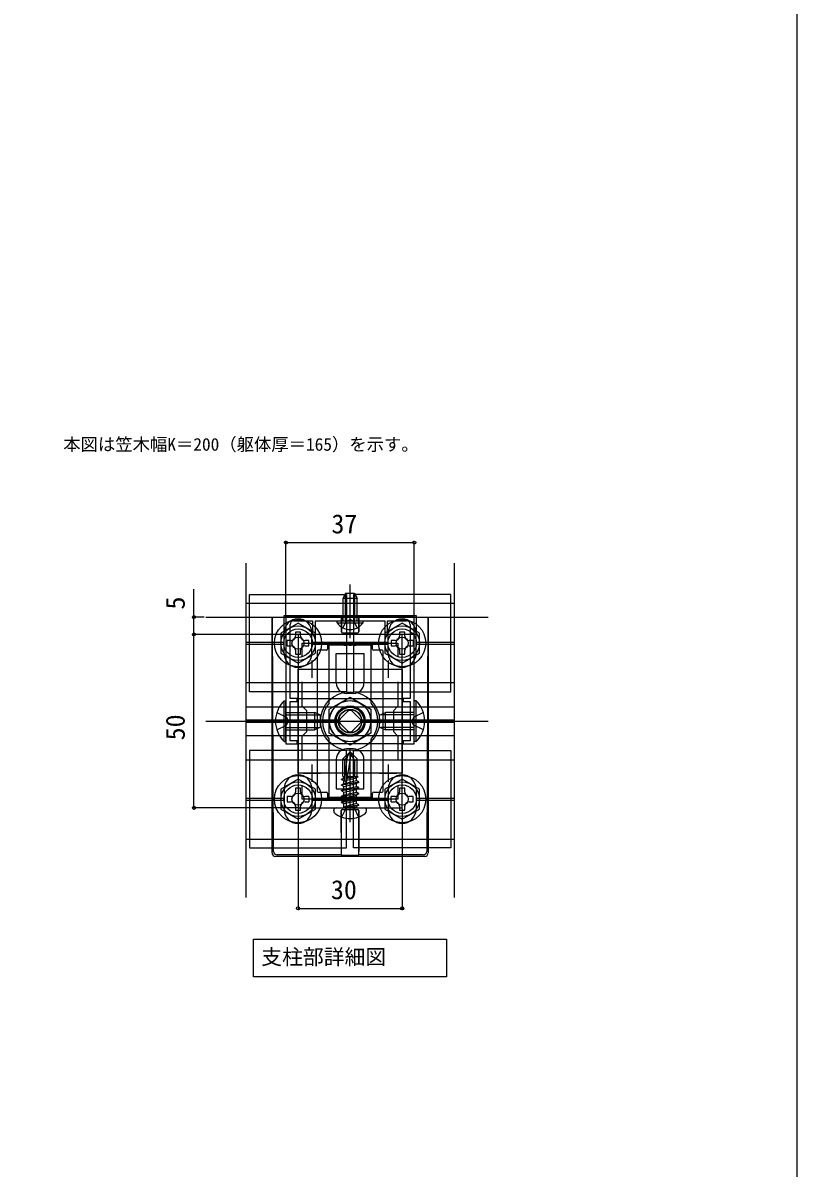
# Model space of a CAD drawing. Units: millimetres, scale not verified, with parts at other scales. Extents: x -875 to 875, y -1300 to 1294.
# Drawn here: x 429 to 875, y 6 to 666 of the extents above; entities that cross this region are included whole.
import ezdxf
from ezdxf.enums import TextEntityAlignment as Align

# ---------------------------------------------------------------- set-up
doc = ezdxf.new("R2010")
doc.units = ezdxf.units.MM
doc.header["$LTSCALE"] = 8
for name, color, linetype in [('0-1_USER1', 3, 'Continuous'), ('0-2_YKK_11', 7, 'Continuous'), ('0-4_YKK_12', 2, 'Continuous'), ('0-5_YKK_13', 4, 'Continuous'), ('0-6_YKK_D', 6, 'Continuous'), ('0-7_YKK_ZWAK', 7, 'Continuous'), ('0-8_YSS_K', 3, 'Continuous')]:
    doc.layers.add(name, color=color, linetype=linetype)
doc.styles.add('ＭＳ ゴシック', font='')
doc.styles.get('ＭＳ ゴシック').set_extended_font_data('MS Gothic')

msp = doc.modelspace()

# ---------------------------------------------------------------- linework, layer by layer
at = {"layer": '0-1_USER1'}
msp.add_lwpolyline([(561.698, 123.923), (561.698, 137.923), (673.006, 137.923), (673.006, 116.041), (561.698, 116.041)], close=True, dxfattribs=at)
at = {"layer": '0-2_YKK_11'}
for p, q in [((595.352, 298.612), (595.352, 288.612)), ((639.352, 298.612), (639.352, 288.612)), ((590.352, 293.612), (600.352, 293.612)), ((634.352, 293.612), (644.352, 293.612)), ((595.352, 238.612), (595.352, 228.612)), ((639.352, 238.612), (639.352, 228.612)), ((590.352, 233.612), (600.352, 233.612)), ((634.352, 233.612), (644.352, 233.612))]:
    msp.add_line(p, q, dxfattribs=at)
for points in [[(654.352, 323.612), (580.352, 323.612), (580.352, 250.612), (586.752, 250.612), (586.752, 252.212), (582.752, 252.212), (582.752, 262.696), (582.512, 263.062), (582.512, 264.162), (582.752, 264.529), (582.752, 275.012), (586.752, 275.012), (586.752, 276.612), (582.752, 276.612), (582.752, 319.412)], [(584.752, 321.412), (595.752, 321.412), (595.752, 313.612), (597.352, 313.612), (597.352, 321.412), (616.436, 321.412), (616.802, 321.652), (617.902, 321.652), (618.269, 321.412), (637.352, 321.412), (637.352, 313.612), (638.952, 313.612), (638.952, 321.412), (649.952, 321.412)], [(651.952, 319.412), (651.952, 276.612), (647.952, 276.612), (647.952, 275.012), (651.952, 275.012), (651.952, 264.529), (652.192, 264.162), (652.192, 263.062), (651.952, 262.696), (651.952, 252.212), (647.952, 252.212), (647.952, 250.612), (654.352, 250.612), (654.352, 323.612)], [(589.752, 300.879), (589.752, 308.612), (644.952, 308.612), (644.952, 300.879)], [(589.752, 240.879), (589.752, 255.012), (592.352, 257.612), (592.352, 269.612), (589.752, 272.212), (589.752, 286.346)], [(644.952, 286.346), (644.952, 272.212), (642.352, 269.612), (642.352, 257.612), (644.952, 255.012), (644.952, 240.879)], [(644.952, 226.346), (644.952, 218.612), (589.752, 218.612), (589.752, 226.346)]]:
    msp.add_lwpolyline(points, dxfattribs=at)
msp.add_lwpolyline([(587.352, 313.612), (587.352, 213.612), (647.352, 213.612), (647.352, 313.612)], close=True, dxfattribs=at)
for centre, start, end in [((584.752, 319.412), 90.00001, 179.99999), ((649.952, 319.412), 0.00001, 89.99999)]:
    msp.add_arc(centre, 2, start, end, dxfattribs=at)
at = {"layer": '0-4_YKK_12'}
msp.add_line((534.238, 323.612), (697.016, 323.612), dxfattribs=at)
msp.add_circle((617.352, 263.612), 12, dxfattribs=at)
at = {"layer": '0-5_YKK_13'}
for p, q in [((557.352, 161.982), (557.352, 354.672)), ((677.352, 354.672), (677.352, 161.982)), ((614.752, 337.412), (613.352, 334.612)), ((614.661, 321.412), (614.661, 337.229)), ((614.752, 337.412), (619.952, 337.412)), ((617.352, 311.412), (617.352, 342.412)), ((619.952, 337.412), (621.352, 334.612)), ((620.044, 321.412), (620.044, 337.229)), ((557.352, 331.612), (677.352, 331.612)), ((621.352, 321.412), (621.352, 334.612)), ((572.352, 187.61), (572.352, 323.612)), ((573.22, 188.485), (572.603, 323.612)), ((609.852, 320.394), (609.852, 321.412)), ((609.852, 321.412), (624.852, 321.412)), ((612.3, 323.612), (612.3, 315.177)), ((612.335, 315.213), (612.344, 323.612)), ((622.369, 315.213), (622.361, 323.612)), ((622.405, 323.612), (622.405, 315.177)), ((662.101, 323.612), (661.484, 188.485)), ((662.352, 323.612), (662.352, 187.61)), ((579.352, 302.612), (579.352, 314.612)), ((588.852, 314.912), (585.852, 314.912)), ((585.852, 314.912), (585.852, 312.612)), ((588.852, 312.612), (588.852, 314.912)), ((595.352, 302.612), (595.352, 314.612)), ((612.9, 314.577), (621.805, 314.577)), ((612.935, 314.612), (621.77, 314.612)), ((639.352, 302.612), (639.352, 314.612)), ((648.852, 314.912), (645.852, 314.912)), ((645.852, 314.912), (645.852, 312.612)), ((648.852, 312.612), (648.852, 314.912)), ((655.352, 302.612), (655.352, 314.612)), ((557.352, 309.212), (579.352, 309.212)), ((557.352, 308.012), (579.352, 308.012)), ((583.352, 310.112), (581.052, 310.112)), ((581.052, 307.112), (581.052, 310.112)), ((581.052, 307.112), (583.352, 307.112)), ((585.852, 304.612), (585.852, 302.312)), ((588.852, 302.312), (588.852, 304.612)), ((591.352, 307.112), (593.652, 307.112)), ((595.352, 309.212), (639.352, 309.212)), ((595.352, 308.012), (639.352, 308.012)), ((598.352, 304.012), (598.352, 223.212)), ((603.752, 304.612), (598.952, 304.612)), ((604.352, 308.012), (604.352, 305.212)), ((629.752, 308.612), (604.952, 308.612)), ((630.352, 305.212), (630.352, 308.012)), ((635.752, 304.612), (630.952, 304.612)), ((636.352, 223.212), (636.352, 304.012)), ((643.352, 310.112), (641.052, 310.112)), ((645.852, 304.612), (645.852, 302.312)), ((648.852, 302.312), (648.852, 304.612)), ((653.652, 310.112), (651.352, 310.112)), ((651.352, 307.112), (653.652, 307.112)), ((653.652, 310.112), (653.652, 307.112)), ((655.352, 309.212), (677.352, 309.212)), ((655.352, 308.012), (677.352, 308.012)), ((585.852, 302.312), (588.852, 302.312)), ((645.852, 302.312), (648.852, 302.312)), ((557.352, 285.912), (677.352, 285.912)), ((619.352, 279.612), (615.352, 279.612)), ((557.352, 271.912), (677.352, 271.912)), ((580.352, 251.812), (580.352, 275.412)), ((654.352, 251.812), (654.352, 275.412)), ((580.352, 268.612), (596.952, 268.612)), ((580.352, 267.304), (599.733, 267.304)), ((600.352, 267.012), (596.952, 268.612)), ((600.352, 260.212), (600.352, 267.012)), ((611.695, 265.026), (615.938, 269.269)), ((618.767, 269.269), (623.009, 265.026)), ((634.352, 267.012), (637.752, 268.612)), ((634.352, 260.212), (634.352, 267.012)), ((654.352, 267.304), (634.972, 267.304)), ((654.352, 268.612), (637.752, 268.612)), ((611.202, 264.212), (557.352, 264.212)), ((557.352, 263.012), (611.202, 263.012)), ((569.352, 263.612), (605.352, 263.612)), ((580.352, 259.921), (599.733, 259.921)), ((600.352, 260.212), (596.952, 258.612)), ((615.938, 257.955), (611.695, 262.198)), ((623.009, 262.198), (618.767, 257.955)), ((677.352, 264.212), (623.503, 264.212)), ((623.503, 263.012), (677.352, 263.012)), ((665.352, 263.612), (629.352, 263.612)), ((634.352, 260.212), (637.752, 258.612)), ((654.352, 259.921), (634.972, 259.921)), ((557.352, 255.312), (677.352, 255.312)), ((579.335, 251.812), (580.352, 251.812)), ((655.37, 251.812), (654.352, 251.812)), ((617.002, 245.612), (613.252, 241.862)), ((619.352, 247.612), (615.352, 247.612)), ((615.422, 229.107), (617.931, 244.61)), ((615.765, 242.961), (617.002, 245.612)), ((617.702, 245.612), (617.002, 245.612)), ((617.352, 205.412), (617.352, 247.616)), ((620.052, 240.936), (617.352, 245.612)), ((617.702, 245.612), (621.452, 241.862)), ((557.352, 241.312), (677.352, 241.312)), ((613.252, 231.612), (613.252, 241.862)), ((614.252, 241.448), (613.252, 241.862)), ((614.252, 231.612), (615.765, 242.961)), ((621.452, 231.612), (621.452, 241.862)), ((613.252, 231.612), (614.252, 231.612)), ((613.703, 231.612), (613.703, 230.953)), ((621.974, 231.564), (615.649, 230.51)), ((620.85, 231.612), (615.689, 230.752)), ((616.623, 231.612), (615.798, 231.426)), ((615.828, 231.612), (621.452, 231.612)), ((621.974, 231.432), (621.001, 230.87)), ((621.974, 231.564), (621.452, 231.612)), ((621.974, 231.564), (621.974, 231.564)), ((621.974, 231.564), (621.974, 231.432)), ((579.352, 224.612), (579.352, 212.612)), ((588.852, 224.912), (585.852, 224.912)), ((585.852, 224.912), (585.852, 222.612)), ((588.852, 222.612), (588.852, 224.912)), ((595.352, 224.612), (595.352, 212.612)), ((612.409, 230.205), (613.703, 230.953)), ((612.409, 230.205), (614.252, 230.622)), ((612.409, 229.97), (614.252, 230.386)), ((612.409, 229.97), (612.409, 230.205)), ((612.409, 229.97), (613.703, 229.222)), ((612.409, 226.91), (622.296, 228.558)), ((622.296, 228.322), (612.409, 226.674)), ((612.409, 226.91), (613.703, 227.657)), ((612.409, 226.674), (612.409, 226.91)), ((612.409, 226.674), (613.703, 225.927)), ((612.409, 223.614), (622.296, 225.262)), ((622.296, 225.026), (612.409, 223.378)), ((613.703, 230.953), (614.252, 231.077)), ((613.703, 229.222), (614.252, 229.346)), ((613.703, 227.657), (621.001, 229.305)), ((613.703, 227.657), (613.703, 229.222)), ((613.703, 225.927), (621.001, 227.575)), ((613.703, 224.361), (621.001, 226.009)), ((613.703, 224.361), (613.703, 225.927)), ((615.507, 229.63), (621.001, 230.87)), ((621.001, 229.305), (621.001, 230.87)), ((622.296, 228.558), (621.001, 229.305)), ((622.296, 228.322), (621.001, 227.575)), ((621.001, 226.009), (621.001, 227.575)), ((622.296, 225.262), (621.001, 226.009)), ((622.296, 225.026), (621.001, 224.279)), ((622.296, 228.322), (622.296, 228.558)), ((622.296, 225.026), (622.296, 225.262)), ((639.352, 224.612), (639.352, 212.612)), ((648.852, 224.912), (645.852, 224.912)), ((645.852, 224.912), (645.852, 222.612)), ((648.852, 222.612), (648.852, 224.912)), ((655.352, 224.612), (655.352, 212.612)), ((557.352, 219.212), (579.352, 219.212)), ((557.352, 218.012), (579.352, 218.012)), ((583.352, 220.112), (581.052, 220.112)), ((593.652, 220.112), (591.352, 220.112)), ((593.652, 220.112), (593.652, 217.112)), ((595.352, 219.212), (639.352, 219.212)), ((595.352, 218.012), (639.352, 218.012)), ((598.952, 222.612), (603.752, 222.612)), ((604.352, 222.012), (604.352, 219.212)), ((604.952, 218.612), (629.752, 218.612)), ((612.409, 223.614), (613.703, 224.361)), ((612.409, 223.378), (612.409, 223.614)), ((612.409, 223.378), (613.703, 222.631)), ((612.409, 220.318), (622.296, 221.966)), ((622.296, 221.731), (612.409, 220.083)), ((612.409, 220.318), (613.703, 221.066)), ((612.409, 220.083), (612.409, 220.318)), ((612.409, 220.083), (613.703, 219.335)), ((622.296, 218.435), (612.409, 216.787)), ((613.703, 222.631), (621.001, 224.279)), ((613.703, 221.066), (621.001, 222.714)), ((613.703, 221.066), (613.703, 222.631)), ((613.703, 219.335), (621.001, 220.983)), ((613.703, 217.77), (621.001, 219.418)), ((613.703, 217.77), (613.703, 219.335)), ((621.001, 222.714), (621.001, 224.279)), ((622.296, 221.966), (621.001, 222.714)), ((622.296, 221.731), (621.001, 220.983)), ((621.001, 219.418), (621.001, 220.983)), ((622.296, 218.435), (621.001, 217.687)), ((622.296, 221.731), (622.296, 221.966)), ((622.296, 218.435), (622.296, 218.67)), ((630.352, 219.212), (630.352, 222.012)), ((630.952, 222.612), (635.752, 222.612)), ((643.352, 220.112), (641.052, 220.112)), ((641.052, 217.112), (641.052, 220.112)), ((655.352, 219.212), (677.352, 219.212)), ((655.352, 218.012), (677.352, 218.012)), ((585.852, 214.612), (585.852, 212.312)), ((585.852, 212.312), (588.852, 212.312)), ((588.852, 212.312), (588.852, 214.612)), ((591.352, 217.112), (593.652, 217.112)), ((607.882, 211.889), (607.882, 212.212)), ((609.282, 213.612), (625.422, 213.612)), ((612.248, 212.047), (612.248, 188.494)), ((612.351, 186.287), (612.284, 212.011)), ((612.409, 217.022), (613.703, 217.77)), ((612.409, 216.787), (612.409, 217.022)), ((612.409, 216.787), (613.703, 216.039)), ((615.102, 213.612), (612.452, 208.298)), ((612.847, 212.647), (621.857, 212.647)), ((612.882, 212.612), (621.822, 212.612)), ((613.703, 216.039), (621.001, 217.687)), ((613.703, 214.012), (613.703, 216.039)), ((621.001, 216.122), (613.821, 213.962)), ((613.821, 213.962), (622.296, 215.375)), ((622.296, 215.139), (613.821, 213.727)), ((613.821, 213.727), (621.001, 214.392)), ((613.821, 213.727), (613.821, 213.962)), ((615.102, 213.612), (617.352, 214.809)), ((619.603, 213.612), (617.352, 214.809)), ((619.603, 213.612), (622.252, 208.298)), ((621.001, 216.122), (621.001, 217.687)), ((622.296, 215.139), (621.001, 214.392)), ((621.001, 214.012), (621.001, 214.392)), ((622.296, 215.139), (622.296, 215.375)), ((622.457, 212.047), (622.457, 188.494)), ((626.822, 211.889), (626.822, 212.212)), ((641.052, 217.112), (643.352, 217.112)), ((645.852, 214.612), (645.852, 212.312)), ((645.852, 212.312), (648.852, 212.312)), ((648.852, 212.312), (648.852, 214.612)), ((651.352, 217.112), (653.652, 217.112)), ((557.352, 195.612), (677.352, 195.612)), ((612.352, 185.612), (574.34, 185.612)), ((612.281, 186.497), (575.218, 186.497)), ((612.281, 186.497), (612.351, 186.287)), ((612.351, 186.287), (622.354, 186.287)), ((612.352, 185.612), (612.422, 185.823)), ((612.422, 185.823), (622.282, 185.823)), ((622.282, 185.823), (622.352, 185.612)), ((660.364, 185.612), (622.352, 185.612)), ((659.487, 186.497), (622.424, 186.497))]:
    msp.add_line(p, q, dxfattribs=at)
for points in [[(615.352, 336.612), (615.352, 280.612), (559.352, 280.612), (559.352, 336.612)], [(619.352, 336.612), (619.352, 280.612), (675.352, 280.612), (675.352, 336.612)], [(579.352, 324.612), (655.352, 324.612), (655.352, 313.612), (579.352, 313.612)], [(577.352, 302.839), (587.352, 297.065), (597.352, 302.839), (597.352, 314.386), (587.352, 320.159), (577.352, 314.386)], [(657.352, 314.386), (647.352, 320.159), (637.352, 314.386), (637.352, 302.839), (647.352, 297.065), (657.352, 302.839)], [(647.352, 293.612), (647.352, 233.612), (587.352, 233.612), (587.352, 293.612)], [(605.352, 270.54), (617.352, 277.469), (629.352, 270.54), (629.352, 256.684), (617.352, 249.756), (605.352, 256.684)], [(587.352, 250.612), (587.352, 276.612), (647.352, 276.612), (647.352, 250.612)], [(559.352, 246.612), (559.352, 190.612), (615.352, 190.612), (615.352, 246.612)], [(675.352, 246.612), (675.352, 190.612), (619.352, 190.612), (619.352, 246.612)], [(597.352, 224.386), (587.352, 230.159), (577.352, 224.386), (577.352, 212.839), (587.352, 207.065), (597.352, 212.839)], [(637.352, 212.839), (647.352, 207.065), (657.352, 212.839), (657.352, 224.386), (647.352, 230.159), (637.352, 224.386)]]:
    msp.add_lwpolyline(points, close=True, dxfattribs=at)
for points in [[(613.352, 321.412), (613.352, 334.612), (621.352, 334.612)], [(609.852, 320.394), (624.852, 320.394), (624.852, 321.412)], [(613.252, 317.394), (615.062, 321.105), (617.352, 322.322)], [(621.452, 317.394), (619.642, 321.105), (617.352, 322.322)], [(593.652, 307.112), (593.652, 310.112), (591.352, 310.112)], [(605.208, 274.029), (605.352, 274.42), (605.352, 307.612), (613.436, 307.612), (613.802, 307.372), (614.902, 307.372), (615.269, 307.612), (616.436, 307.612), (616.802, 307.372), (617.902, 307.372), (618.269, 307.612), (619.436, 307.612), (619.802, 307.372), (620.902, 307.372), (621.269, 307.612), (629.352, 307.612)], [(629.352, 307.612), (629.352, 274.42), (629.497, 274.029)], [(641.052, 310.112), (641.052, 307.112), (643.352, 307.112)], [(609.352, 285.612), (609.352, 302.612), (625.352, 302.612), (625.352, 285.612)], [(579.335, 251.812), (579.335, 275.412), (580.352, 275.412)], [(655.37, 251.812), (655.37, 275.412), (654.352, 275.412)], [(575.13, 268.612), (580.686, 265.902), (581.904, 263.612)], [(580.352, 258.612), (596.952, 258.612), (596.952, 268.612)], [(654.352, 258.612), (637.752, 258.612), (637.752, 268.612)], [(659.575, 268.612), (654.018, 265.902), (652.801, 263.612)], [(575.13, 258.612), (580.686, 261.322), (581.904, 263.612)], [(659.575, 258.612), (654.018, 261.322), (652.801, 263.612)], [(629.497, 253.195), (629.352, 252.805), (629.352, 219.612), (621.269, 219.612), (620.902, 219.852), (619.802, 219.852), (619.436, 219.612), (618.269, 219.612), (617.902, 219.852), (616.802, 219.852), (616.436, 219.612), (615.269, 219.612), (614.902, 219.852), (613.802, 219.852), (613.436, 219.612), (605.352, 219.612), (605.352, 252.805), (605.208, 253.195)], [(609.352, 241.612), (609.352, 224.612), (625.352, 224.612), (625.352, 241.612)], [(614.252, 229.201), (614.252, 241.448), (615.765, 242.961)], [(620.052, 231.612), (620.052, 240.936), (621.452, 241.862)], [(581.052, 220.112), (581.052, 217.112), (583.352, 217.112)], [(612.409, 217.022), (622.296, 218.67), (621.001, 219.418)], [(653.652, 217.112), (653.652, 220.112), (651.352, 220.112)], [(622.296, 215.139), (622.296, 215.375), (621.001, 216.122)], [(622.424, 186.497), (622.354, 186.287), (622.421, 212.011)]]:
    msp.add_lwpolyline(points, dxfattribs=at)
for centre, radius in [((587.352, 308.612), 13.6), ((587.352, 308.612), 10), ((647.352, 308.612), 13.6), ((647.352, 308.612), 10), ((587.352, 308.612), 8.2), ((587.352, 308.612), 3.5), ((647.352, 308.612), 8.2), ((647.352, 308.612), 3.5), ((617.352, 263.612), 17), ((617.352, 263.612), 17), ((617.352, 263.612), 11.856), ((617.352, 263.612), 8.75), ((617.352, 263.612), 8.5), ((617.352, 263.612), 8.5), ((617.352, 263.612), 8), ((617.352, 263.612), 8), ((617.352, 263.612), 8), ((617.352, 263.612), 6.8), ((617.352, 263.612), 6.647), ((617.352, 263.612), 6.64), ((587.352, 218.612), 13.6), ((647.352, 218.612), 13.6), ((587.352, 218.612), 10), ((587.352, 218.612), 8.2), ((647.352, 218.612), 10), ((647.352, 218.612), 8.2), ((587.352, 218.612), 3.5), ((647.352, 218.612), 3.5)]:
    msp.add_circle(centre, radius, dxfattribs=at)
for centre, radius, start, end in [((587.352, 314.612), 8, 0, 180), ((617.352, 325.466), 9.054, 214.06671, 325.93329), ((647.352, 314.612), 8, 0, 180), ((583.352, 312.612), 2.5, 270, 0), ((591.352, 312.612), 2.5, 180, 270), ((643.352, 312.612), 2.5, 270, 0), ((651.352, 312.612), 2.5, 180, 270), ((583.352, 304.612), 2.5, 0, 90), ((591.352, 304.612), 2.5, 90, 180), ((643.352, 304.612), 2.5, 0, 90), ((651.352, 304.612), 2.5, 90, 180), ((587.352, 302.612), 8, 180, 0), ((647.352, 302.612), 8, 180, 0), ((615.352, 285.612), 6, 180.00001, 269.99999), ((619.352, 285.612), 6, 270.00001, 359.99999), ((590.817, 263.612), 16.465, 134.2189, 225.7811), ((617.352, 263.612), 16, 139.3793, 220.6207), ((617.352, 263.612), 8.5, 359.99999, 180.00001), ((617.352, 263.612), 16, 319.3793, 40.6207), ((643.887, 263.612), 16.465, 314.2189, 45.7811), ((613.11, 263.612), 2, 135, 225), ((617.352, 267.855), 2, 45, 135), ((621.595, 263.612), 2, 315, 45), ((617.352, 259.37), 2, 225, 315), ((615.352, 241.612), 6, 90.00001, 179.99999), ((619.352, 241.612), 6, 0.00001, 89.99999), ((587.352, 224.612), 8, 0, 180), ((647.352, 224.612), 8, 0, 180), ((614.841, 229.201), 0.589, 180, 270), ((614.841, 229.201), 0.589, 270, 350.8071), ((583.352, 222.612), 2.5, 270, 0), ((591.352, 222.612), 2.5, 180, 270), ((643.352, 222.612), 2.5, 270, 0), ((651.352, 222.612), 2.5, 180, 270), ((587.352, 212.612), 8, 180, 0), ((583.352, 214.612), 2.5, 0, 90), ((591.352, 214.612), 2.5, 90, 180), ((609.282, 212.212), 1.4, 90, 180), ((609.606, 211.889), 1.724, 180, 230.87645), ((613.303, 214.012), 0.4, 270, 360), ((621.401, 214.012), 0.4, 180, 270), ((625.422, 212.212), 1.4, 0, 90), ((625.099, 211.889), 1.724, 309.12355, 0), ((647.352, 212.612), 8, 180, 0), ((643.352, 214.612), 2.5, 0, 90), ((651.352, 214.612), 2.5, 90, 180), ((617.352, 221.412), 14, 230.87645, 270), ((617.352, 221.412), 14, 270, 309.12355), ((575.224, 188.5), 2.004, 180.44387, 269.81844), ((659.481, 188.5), 2.004, 270.18156, 359.55613)]:
    msp.add_arc(centre, radius, start, end, dxfattribs=at)
for centre, major_axis, ratio, start_param, end_param in [((612.9, 315.177), (-0.424, -0.424), 0.999695, 5.4979394, 7.0684312), ((612.936, 315.213), (0.265, 0.539), 0.998319, 2.0276261, 3.5981179), ((621.769, 315.213), (-0.265, 0.539), 0.998319, 2.6850674, 4.2555592), ((621.805, 315.177), (0.424, -0.424), 0.999695, 5.4979394, 7.0684312), ((598.952, 304.012), (-0.424, 0.424), 0.999695, 5.4979394, 7.0684312), ((603.752, 305.212), (0.424, -0.424), 0.999695, 5.4979394, 7.0684312), ((604.952, 308.012), (-0.424, 0.424), 0.999695, 5.4979394, 7.0684312), ((629.752, 308.012), (0.424, 0.424), 0.999695, 5.4979394, 7.0684312), ((630.952, 305.212), (-0.424, -0.424), 0.999695, 5.4979394, 7.0684312), ((635.752, 304.012), (0.424, 0.424), 0.999695, 5.4979394, 7.0684312), ((598.952, 223.212), (-0.424, -0.424), 0.999695, 5.4979394, 7.0684312), ((603.752, 222.012), (0.424, 0.424), 0.999695, 5.4979394, 7.0684312), ((604.952, 219.212), (-0.424, -0.424), 0.999695, 5.4979394, 7.0684312), ((629.752, 219.212), (0.424, -0.424), 0.999695, 5.4979394, 7.0684312), ((630.952, 222.012), (-0.424, 0.424), 0.999695, 5.4979394, 7.0684312), ((635.752, 223.212), (0.424, -0.424), 0.999695, 5.4979394, 7.0684312), ((612.848, 212.047), (0.424, -0.424), 0.999695, 2.3563468, 3.9268385), ((612.884, 212.011), (-0.246, 0.549), 0.996125, 5.8635017, 7.4339934), ((621.82, 212.011), (0.246, 0.549), 0.996125, 5.1323772, 6.702869), ((621.857, 212.047), (-0.424, -0.424), 0.999695, 2.3563468, 3.9268385), ((574.355, 187.624), (0.974, 1.765), 0.991424, 2.0784135, 3.641926), ((612.282, 188.494), (0, 2), 0.017455, 1.5707963, 3.0892328), ((622.422, 188.494), (0, 2), 0.017455, 3.1939525, 4.712389), ((660.35, 187.624), (-0.974, 1.765), 0.991424, 2.6412593, 4.2047718)]:
    msp.add_ellipse(centre, major_axis=major_axis, ratio=ratio, start_param=start_param, end_param=end_param, dxfattribs=at)
at = {"layer": '0-6_YKK_D'}
for p, q in [((580.352, 324.019), (580.356, 367.617)), ((580.356, 366.617), (654.356, 366.611)), ((654.352, 324.012), (654.356, 367.611)), ((533.238, 323.612), (526.352, 323.612)), ((586.952, 313.612), (526.352, 313.612)), ((586.952, 313.612), (526.352, 313.612)), ((527.352, 213.612), (527.352, 313.612)), ((587.04, 213.612), (526.352, 213.612)), ((587.352, 213.212), (587.352, 154.612)), ((647.352, 213.212), (647.352, 154.612)), ((587.352, 155.612), (647.352, 155.612))]:
    msp.add_line(p, q, dxfattribs=at)
msp.add_lwpolyline([(527.352, 313.612), (527.352, 323.612), (527.352, 339.805)], dxfattribs=at)
for centre in [(580.356, 366.617), (654.356, 366.611), (527.352, 323.612), (527.352, 313.612), (527.352, 313.612), (527.352, 213.612), (587.352, 155.612), (647.352, 155.612)]:
    msp.add_circle(centre, 0.875, dxfattribs=at)
at = {"layer": '0-7_YKK_ZWAK'}
msp.add_lwpolyline([(-875, -1299.6), (875, -1299.6), (875, 1250.4)], dxfattribs=at)
at = {"layer": '0-8_YSS_K'}
msp.add_line((534.238, 263.612), (697.016, 263.612), dxfattribs=at)

# ---------------------------------------------------------------- texts
at = {"layer": '0-1_USER1', "style": 'ＭＳ ゴシック'}
for s, height, p in [('本図は笠木幅K＝200（躯体厚＝165）を示す。', 7.331, (452, 417.4)), ('支柱部詳細図', 8.798, (566.141, 120.577))]:
    msp.add_text(s, height=height, dxfattribs=at).set_placement(p, align=Align.BOTTOM_LEFT)
at = {"layer": '0-6_YKK_D', "style": 'ＭＳ ゴシック'}
for s, rotation, p in [('37', 359.995, (606.575, 368.615)), ('5', 90, (525.352, 328.004)), ('50', 90, (525.352, 252.533))]:
    msp.add_text(s, height=11, rotation=rotation, dxfattribs=at).set_placement(p, align=Align.BOTTOM_LEFT)
msp.add_text('30', height=11, dxfattribs=at).set_placement((606.273, 157.612), align=Align.BOTTOM_LEFT)

doc.saveas('drawing.dxf')
